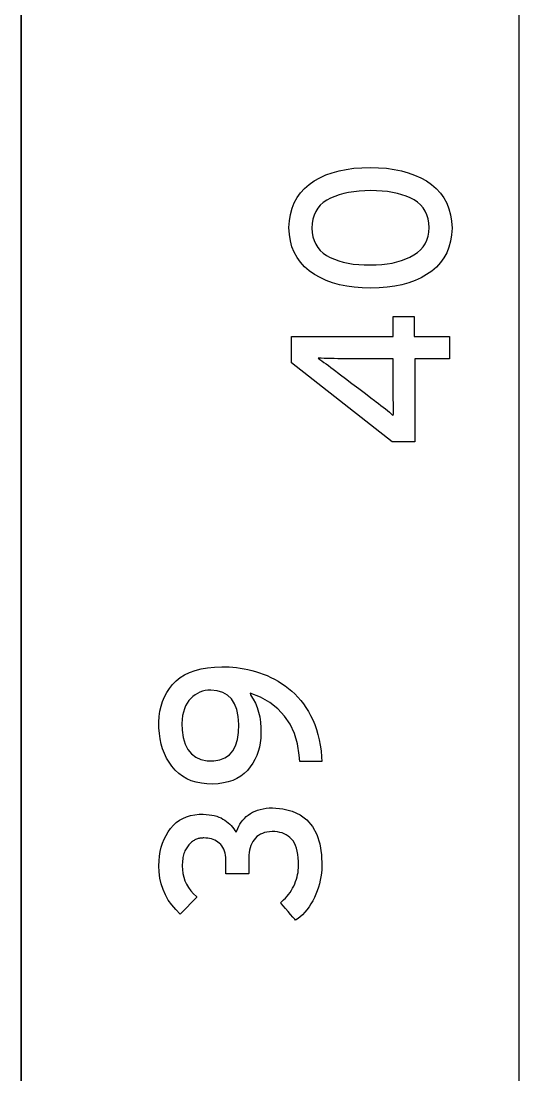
# Model space of a CAD drawing. Extents: x 1 to 47.7, y 0.2 to 35.
# Drawn here: x 37.672 to 37.978, y 15.757 to 16.405 of the extents above; entities that cross this region are included whole.
import ezdxf

# ---------------------------------------------------------------- set-up
doc = ezdxf.new("R2010")
doc.units = 0
doc.header["$MEASUREMENT"] = 0
for name, color, linetype in [('7_1__EMPTY_IO_BOARD_POSITI', 7, 'CONTINUOUS'), ('7_2___8__INDEPENDENT_INPUT', 7, 'CONTINUOUS'), ('7_3___8__OPTOISO_INDEPENDE', 7, 'CONTINUOUS'), ('7_4___24__OPTOISO_INDEPEND', 7, 'CONTINUOUS'), ('7_5___8__INDEPENDENT_INPUT', 7, 'CONTINUOUS'), ('7_6____8__INDEPENDENT_INPU', 7, 'CONTINUOUS'), ('7_7____8__OPTOISO_INDEPEND', 7, 'CONTINUOUS'), ('7_8____8__OPTOISO_INDEPEND', 7, 'CONTINUOUS'), ('8_0_____DWG', 7, 'CONTINUOUS')]:
    doc.layers.add(name, color=color, linetype=linetype)

msp = doc.modelspace()

# ---------------------------------------------------------------- linework, layer by layer
at = {"layer": '7_1__EMPTY_IO_BOARD_POSITI'}
msp.add_lwpolyline([(37.67232, 17.67142), (37.67232, 17.48344), (37.67232, 17.2897), (37.67232, 17.0914), (37.67232, 16.88979), (37.67232, 16.48148), (37.67232, 16.07458), (37.67232, 15.87471), (37.67232, 15.67887)], dxfattribs=at)
at = {"layer": '7_2___8__INDEPENDENT_INPUT'}
msp.add_lwpolyline([(37.67225, 15.68419), (37.67225, 15.82338), (37.67225, 15.96481), (37.67225, 16.25255), (37.67225, 16.54386), (37.67225, 16.83517), (37.67225, 17.12292), (37.67225, 17.26434), (37.67225, 17.40354), (37.67225, 17.54006), (37.67225, 17.67347)], dxfattribs=at)
at = {"layer": '7_3___8__OPTOISO_INDEPENDE'}
msp.add_lwpolyline([(37.67225, 15.68419), (37.67225, 15.82338), (37.67225, 15.96481), (37.67225, 16.25255), (37.67225, 16.54386), (37.67225, 16.83517), (37.67225, 17.12292), (37.67225, 17.26434), (37.67225, 17.40354), (37.67225, 17.54006), (37.67225, 17.67347)], dxfattribs=at)
at = {"layer": '7_4___24__OPTOISO_INDEPEND'}
msp.add_lwpolyline([(37.67225, 15.68419), (37.67225, 15.82338), (37.67225, 15.96481), (37.67225, 16.25255), (37.67225, 16.54386), (37.67225, 16.83517), (37.67225, 17.12292), (37.67225, 17.26434), (37.67225, 17.40354), (37.67225, 17.54006), (37.67225, 17.67347)], dxfattribs=at)
at = {"layer": '7_5___8__INDEPENDENT_INPUT'}
msp.add_lwpolyline([(37.67225, 15.68419), (37.67225, 15.82338), (37.67225, 15.96481), (37.67225, 16.25255), (37.67225, 16.54386), (37.67225, 16.83517), (37.67225, 17.12292), (37.67225, 17.26434), (37.67225, 17.40354), (37.67225, 17.54006), (37.67225, 17.67347)], dxfattribs=at)
at = {"layer": '7_6____8__INDEPENDENT_INPU'}
msp.add_lwpolyline([(37.67225, 15.68419), (37.67225, 15.82338), (37.67225, 15.96481), (37.67225, 16.25255), (37.67225, 16.54386), (37.67225, 16.83517), (37.67225, 17.12292), (37.67225, 17.26434), (37.67225, 17.40354), (37.67225, 17.54006), (37.67225, 17.67347)], dxfattribs=at)
at = {"layer": '7_7____8__OPTOISO_INDEPEND'}
msp.add_lwpolyline([(37.67225, 15.68419), (37.67225, 15.82338), (37.67225, 15.96481), (37.67225, 16.25255), (37.67225, 16.54386), (37.67225, 16.83517), (37.67225, 17.12292), (37.67225, 17.26434), (37.67225, 17.40354), (37.67225, 17.54006), (37.67225, 17.67347)], dxfattribs=at)
at = {"layer": '7_8____8__OPTOISO_INDEPEND'}
msp.add_lwpolyline([(37.67225, 15.68419), (37.67225, 15.82338), (37.67225, 15.96481), (37.67225, 16.25255), (37.67225, 16.54386), (37.67225, 16.83517), (37.67225, 17.12292), (37.67225, 17.26434), (37.67225, 17.40354), (37.67225, 17.54006), (37.67225, 17.67347)], dxfattribs=at)
at = {"layer": '8_0_____DWG'}
for points in [[(37.97843, 16.46214), (37.97843, 16.38706), (37.97843, 16.31125), (37.97843, 16.23473), (37.97843, 16.1575), (37.97843, 16.07958), (37.97843, 16.00098), (37.97843, 15.92172), (37.97843, 15.8418), (37.97843, 15.76123), (37.97843, 15.68003)], [(37.91393, 16.2111), (37.93576, 16.2111), (37.93576, 16.1974), (37.9144, 16.1974), (37.9144, 16.14643), (37.9005, 16.14643), (37.83858, 16.19495), (37.83858, 16.2111), (37.90111, 16.2111), (37.90111, 16.22356), (37.91393, 16.22356), (37.91393, 16.2111)]]:
    msp.add_lwpolyline(points, dxfattribs=at)
for points in [[(37.887, 16.3152), (37.89215, 16.31507), (37.89706, 16.31468), (37.90173, 16.31403), (37.90616, 16.31312), (37.91035, 16.31195), (37.9143, 16.31052), (37.91802, 16.30882), (37.9215, 16.30687), (37.92473, 16.30466), (37.92761, 16.30218), (37.93012, 16.29946), (37.93225, 16.29649), (37.93401, 16.29328), (37.9354, 16.28981), (37.93642, 16.2861), (37.93706, 16.28214), (37.93732, 16.27794), (37.93706, 16.27378), (37.93642, 16.26986), (37.93542, 16.26619), (37.93404, 16.26276), (37.9323, 16.25957), (37.93019, 16.25663), (37.9277, 16.25393), (37.92485, 16.25148), (37.92167, 16.24927), (37.91824, 16.24731), (37.91457, 16.24562), (37.91065, 16.24419), (37.90647, 16.24302), (37.90205, 16.24211), (37.89737, 16.24146), (37.89245, 16.24107), (37.88727, 16.24094), (37.88211, 16.24107), (37.87719, 16.24147), (37.87251, 16.24213), (37.86807, 16.24305), (37.86387, 16.24424), (37.85991, 16.24569), (37.85619, 16.24741), (37.85271, 16.24939), (37.84947, 16.25163), (37.84658, 16.25411), (37.84408, 16.25683), (37.84195, 16.25979), (37.8402, 16.26299), (37.83884, 16.26644), (37.83785, 16.27012), (37.83725, 16.27404), (37.83702, 16.2782), (37.83727, 16.2824), (37.83789, 16.28635), (37.83888, 16.29005), (37.84023, 16.29351), (37.84196, 16.2967), (37.84406, 16.29965), (37.84653, 16.30235), (37.84937, 16.30479), (37.85255, 16.30698), (37.85599, 16.30891), (37.85968, 16.31058), (37.86361, 16.31199), (37.8678, 16.31314), (37.87222, 16.31404), (37.8769, 16.31469), (37.88183, 16.31507)], [(37.88727, 16.30096), (37.88366, 16.30088), (37.88019, 16.30067), (37.87688, 16.3003), (37.87372, 16.29979), (37.87071, 16.29914), (37.86785, 16.29834), (37.86515, 16.29739), (37.8626, 16.2963), (37.86023, 16.29504), (37.85812, 16.29358), (37.85629, 16.29192), (37.85474, 16.29007), (37.85346, 16.28803), (37.85246, 16.2858), (37.85174, 16.28337), (37.8513, 16.28075), (37.85113, 16.27794), (37.85129, 16.27517), (37.85173, 16.27259), (37.85245, 16.2702), (37.85343, 16.268), (37.85469, 16.26599), (37.85622, 16.26416), (37.85803, 16.26253), (37.86011, 16.26109), (37.86244, 16.25983), (37.86493, 16.25871), (37.8676, 16.25774), (37.87042, 16.25693), (37.87341, 16.25627), (37.87657, 16.25577), (37.87988, 16.25542), (37.88336, 16.25522), (37.887, 16.25518), (37.8906, 16.25526), (37.89405, 16.25549), (37.89733, 16.25587), (37.90046, 16.2564), (37.90344, 16.25709), (37.90626, 16.25793), (37.90892, 16.25892), (37.91143, 16.26007), (37.91382, 16.26136), (37.91599, 16.26281), (37.91788, 16.26445), (37.91949, 16.26628), (37.92081, 16.26829), (37.92184, 16.27049), (37.92259, 16.27287), (37.92305, 16.27544), (37.92322, 16.2782), (37.92305, 16.28101), (37.92259, 16.28363), (37.92186, 16.28604), (37.92084, 16.28826), (37.91954, 16.29029), (37.91796, 16.29212), (37.91609, 16.29375), (37.91394, 16.29519), (37.91158, 16.29642), (37.9091, 16.29748), (37.90647, 16.2984), (37.90367, 16.29918), (37.90071, 16.29982), (37.89759, 16.30032), (37.89431, 16.30067), (37.89087, 16.30089)], [(37.85494, 16.19779), (37.85607, 16.197), (37.85726, 16.19615), (37.85852, 16.19525), (37.85984, 16.19429), (37.86123, 16.19326), (37.86269, 16.19219), (37.8642, 16.19105), (37.86578, 16.18986), (37.8668, 16.18909), (37.86866, 16.18768), (37.8718, 16.1853), (37.87572, 16.18233), (37.87995, 16.17912), (37.884, 16.17605), (37.88741, 16.17346), (37.88969, 16.17173), (37.8906, 16.17104), (37.89213, 16.16987), (37.89358, 16.16874), (37.89497, 16.16764), (37.8963, 16.16657), (37.89756, 16.16553), (37.89876, 16.16452), (37.89989, 16.16355), (37.90095, 16.1626), (37.90124, 16.16345), (37.90124, 16.16505), (37.90123, 16.16672), (37.90122, 16.16846), (37.9012, 16.17025), (37.90118, 16.17212), (37.90116, 16.17405), (37.90113, 16.17604), (37.90111, 16.17757), (37.90111, 16.17875), (37.90111, 16.1811), (37.90111, 16.18422), (37.90111, 16.18771), (37.90111, 16.19116), (37.90111, 16.1942), (37.90111, 16.1964), (37.90111, 16.19738), (37.90029, 16.1974), (37.89758, 16.1974), (37.89354, 16.1974), (37.88872, 16.1974), (37.8837, 16.1974), (37.87905, 16.1974), (37.87533, 16.1974), (37.87311, 16.1974), (37.87169, 16.19742), (37.8693, 16.19745), (37.86699, 16.19749), (37.86477, 16.19754), (37.86264, 16.19758), (37.86059, 16.19763), (37.85862, 16.19768), (37.85674, 16.19774)], [(37.79575, 16.00795), (37.79797, 16.00791), (37.80022, 16.0078), (37.80248, 16.00762), (37.80477, 16.00737), (37.80707, 16.00705), (37.8094, 16.00666), (37.81174, 16.00619), (37.81411, 16.00566), (37.81649, 16.00504), (37.81887, 16.00427), (37.82121, 16.00341), (37.82353, 16.00245), (37.82581, 16.00139), (37.82807, 16.00022), (37.83029, 15.99896), (37.83249, 15.99759), (37.83465, 15.99613), (37.83676, 15.99458), (37.83876, 15.99293), (37.84068, 15.99116), (37.84252, 15.98925), (37.84426, 15.98723), (37.84591, 15.98508), (37.84748, 15.9828), (37.84896, 15.9804), (37.85035, 15.97787), (37.85166, 15.97519), (37.85284, 15.97236), (37.85389, 15.96939), (37.8548, 15.96629), (37.85558, 15.96304), (37.85622, 15.95966), (37.85673, 15.95614), (37.8571, 15.95248), (37.85727, 15.94957), (37.85655, 15.94957), (37.85506, 15.94957), (37.85303, 15.94957), (37.85072, 15.94957), (37.84839, 15.94957), (37.84627, 15.94957), (37.84463, 15.94957), (37.84371, 15.94957), (37.84333, 15.95357), (37.84224, 15.96051), (37.84037, 15.96683), (37.83774, 15.97253), (37.83434, 15.97761), (37.83018, 15.98207), (37.82524, 15.98591), (37.81953, 15.98912), (37.81306, 15.99172), (37.81347, 15.9903), (37.815, 15.98803), (37.81633, 15.98557), (37.81744, 15.98291), (37.81833, 15.98006), (37.81902, 15.97702), (37.81949, 15.97379), (37.81974, 15.97036), (37.81979, 15.96685), (37.81966, 15.96393), (37.81933, 15.9611), (37.81881, 15.95838), (37.81808, 15.95576), (37.81715, 15.95324), (37.81602, 15.95082), (37.8147, 15.9485), (37.81317, 15.94628), (37.81145, 15.94417), (37.80951, 15.94227), (37.80737, 15.94061), (37.80502, 15.9392), (37.80247, 15.93802), (37.7997, 15.93709), (37.79673, 15.9364), (37.79355, 15.93595), (37.79016, 15.93574), (37.78657, 15.93583), (37.78314, 15.93621), (37.77992, 15.93688), (37.77691, 15.93782), (37.77412, 15.93903), (37.77154, 15.94053), (37.76917, 15.9423), (37.76701, 15.94435), (37.76506, 15.94667), (37.7633, 15.94912), (37.76175, 15.95171), (37.76043, 15.95445), (37.75931, 15.95733), (37.75842, 15.96036), (37.75774, 15.96354), (37.75728, 15.96687), (37.75704, 15.97035), (37.75702, 15.97391), (37.75723, 15.97731), (37.75768, 15.98057), (37.75837, 15.98368), (37.7593, 15.98664), (37.76047, 15.98945), (37.76187, 15.99211), (37.76352, 15.99463), (37.7654, 15.997), (37.76756, 15.99922), (37.77003, 16.00122), (37.7728, 16.00295), (37.77587, 16.00443), (37.77924, 16.00565), (37.78291, 16.00661), (37.78689, 16.00731), (37.79117, 16.00776)], [(37.78894, 15.99357), (37.78716, 15.99349), (37.78546, 15.99325), (37.78382, 15.99285), (37.78225, 15.99229), (37.78075, 15.99157), (37.77931, 15.99069), (37.77795, 15.98965), (37.77666, 15.98845), (37.77545, 15.98709), (37.77438, 15.98557), (37.77346, 15.98388), (37.7727, 15.98204), (37.77208, 15.98004), (37.77161, 15.97787), (37.77129, 15.97555), (37.77113, 15.97307), (37.77126, 15.96894), (37.77192, 15.9643), (37.77309, 15.96031), (37.77477, 15.95697), (37.77696, 15.95428), (37.77966, 15.95224), (37.78288, 15.95084), (37.7866, 15.9501), (37.79071, 15.95004), (37.79443, 15.95066), (37.79764, 15.9519), (37.80034, 15.95377), (37.80251, 15.95625), (37.80418, 15.95936), (37.80533, 15.96309), (37.80596, 15.96744), (37.80609, 15.97242), (37.80573, 15.97729), (37.80486, 15.98153), (37.80349, 15.98513), (37.8016, 15.98809), (37.7992, 15.99042), (37.79629, 15.99211), (37.79287, 15.99316)], [(37.82688, 15.92112), (37.83332, 15.92056), (37.839, 15.91913), (37.84391, 15.91683), (37.84805, 15.91366), (37.85143, 15.90961), (37.85405, 15.90469), (37.8559, 15.8989), (37.85698, 15.89223), (37.85729, 15.8855), (37.85718, 15.88321), (37.85697, 15.88096), (37.85666, 15.87873), (37.85625, 15.87652), (37.85574, 15.87434), (37.85513, 15.87218), (37.85442, 15.87005), (37.85361, 15.86794), (37.85269, 15.86586), (37.85166, 15.86385), (37.85055, 15.86194), (37.84936, 15.86013), (37.84808, 15.85842), (37.84672, 15.85682), (37.84527, 15.85532), (37.84375, 15.85392), (37.84214, 15.85262), (37.84112, 15.852), (37.84053, 15.85268), (37.83945, 15.85392), (37.83805, 15.85553), (37.83648, 15.85732), (37.83491, 15.85912), (37.83351, 15.86072), (37.83243, 15.86196), (37.83184, 15.86264), (37.83248, 15.86331), (37.83366, 15.86439), (37.83478, 15.8655), (37.83582, 15.86666), (37.83679, 15.86785), (37.83769, 15.86907), (37.83852, 15.87034), (37.83927, 15.87163), (37.83996, 15.87297), (37.84057, 15.87436), (37.84112, 15.87576), (37.84159, 15.87716), (37.84199, 15.87857), (37.84232, 15.87998), (37.84257, 15.88139), (37.84276, 15.88281), (37.84288, 15.88423), (37.84292, 15.88565), (37.84288, 15.88798), (37.84273, 15.8903), (37.84247, 15.89246), (37.8421, 15.89445), (37.84162, 15.89627), (37.84103, 15.89793), (37.84032, 15.89941), (37.83951, 15.90073), (37.83858, 15.90188), (37.8376, 15.90286), (37.83653, 15.90373), (37.83538, 15.90447), (37.83414, 15.9051), (37.83281, 15.90562), (37.83139, 15.90601), (37.82989, 15.90629), (37.82831, 15.90645), (37.82663, 15.90649), (37.825, 15.90638), (37.82346, 15.90617), (37.82202, 15.90583), (37.82068, 15.90539), (37.81944, 15.90483), (37.81831, 15.90415), (37.81727, 15.90337), (37.81633, 15.90246), (37.81551, 15.90144), (37.8148, 15.90031), (37.81417, 15.89912), (37.81364, 15.89784), (37.81319, 15.89649), (37.81283, 15.89507), (37.81256, 15.89358), (37.81238, 15.89201), (37.81228, 15.89036), (37.81227, 15.88933), (37.81227, 15.88878), (37.81227, 15.88777), (37.81227, 15.88645), (37.81227, 15.88498), (37.81227, 15.88351), (37.81227, 15.8822), (37.81227, 15.88119), (37.81227, 15.88063), (37.8121, 15.88057), (37.81109, 15.88057), (37.80939, 15.88057), (37.80724, 15.88057), (37.80488, 15.88057), (37.80255, 15.88057), (37.8005, 15.88057), (37.79897, 15.88057), (37.79821, 15.88057), (37.79816, 15.88074), (37.79816, 15.88143), (37.79816, 15.88252), (37.79816, 15.88388), (37.79816, 15.88534), (37.79816, 15.88676), (37.79816, 15.88799), (37.79816, 15.88887), (37.79816, 15.88926), (37.79813, 15.89054), (37.79799, 15.89194), (37.79775, 15.89325), (37.79741, 15.89448), (37.79696, 15.89563), (37.79641, 15.89669), (37.79576, 15.89766), (37.79501, 15.89855), (37.79415, 15.89935), (37.79326, 15.90003), (37.79234, 15.90063), (37.79137, 15.90116), (37.79035, 15.90159), (37.78929, 15.90195), (37.78819, 15.90223), (37.78705, 15.90242), (37.78586, 15.90253), (37.78474, 15.90256), (37.78425, 15.90255), (37.78377, 15.90252), (37.78327, 15.90248), (37.78277, 15.90242), (37.78226, 15.90234), (37.78174, 15.90225), (37.78122, 15.90214), (37.78069, 15.90201), (37.78015, 15.90185), (37.77962, 15.90162), (37.7791, 15.90136), (37.7786, 15.90107), (37.7781, 15.90076), (37.77762, 15.90041), (37.77715, 15.90004), (37.77669, 15.89964), (37.77625, 15.89921), (37.7758, 15.89875), (37.77535, 15.89826), (37.77491, 15.89774), (37.7745, 15.89718), (37.7741, 15.89658), (37.77373, 15.89596), (37.77337, 15.8953), (37.77304, 15.8946), (37.77272, 15.89388), (37.77244, 15.8931), (37.7722, 15.89226), (37.77199, 15.89138), (37.77181, 15.89046), (37.77166, 15.88949), (37.77154, 15.88847), (37.77146, 15.88741), (37.7714, 15.8863), (37.77138, 15.88514), (37.77145, 15.88307), (37.77175, 15.8807), (37.77228, 15.87842), (37.77303, 15.87622), (37.77401, 15.8741), (37.7752, 15.87206), (37.77663, 15.87011), (37.77828, 15.86824), (37.78015, 15.86645), (37.78017, 15.86592), (37.77927, 15.86501), (37.77792, 15.86363), (37.77629, 15.86198), (37.77455, 15.86021), (37.77289, 15.85853), (37.77149, 15.8571), (37.77052, 15.85611), (37.77016, 15.85574), (37.76738, 15.85845), (37.76493, 15.86132), (37.76281, 15.86433), (37.76102, 15.8675), (37.75956, 15.87082), (37.75843, 15.87428), (37.75762, 15.8779), (37.75715, 15.88167), (37.757, 15.88547), (37.75711, 15.88849), (37.7574, 15.8914), (37.75785, 15.89419), (37.75848, 15.89686), (37.75929, 15.89941), (37.76026, 15.90185), (37.76141, 15.90417), (37.76273, 15.90637), (37.76423, 15.90846), (37.7659, 15.91034), (37.76771, 15.912), (37.76968, 15.91342), (37.7718, 15.91462), (37.77406, 15.9156), (37.77648, 15.91634), (37.77905, 15.91686), (37.78177, 15.91715), (37.78422, 15.91718), (37.78607, 15.91707), (37.78783, 15.91688), (37.7895, 15.91662), (37.79107, 15.91629), (37.79255, 15.91589), (37.79393, 15.91541), (37.79522, 15.91486), (37.79641, 15.91423), (37.79752, 15.91352), (37.79858, 15.91275), (37.79959, 15.91193), (37.80054, 15.91107), (37.80143, 15.91016), (37.80227, 15.90921), (37.80305, 15.90821), (37.80378, 15.90717), (37.80445, 15.90608), (37.80495, 15.90686), (37.80549, 15.90833), (37.80612, 15.90973), (37.80685, 15.91106), (37.80768, 15.91232), (37.8086, 15.91351), (37.80963, 15.91463), (37.81076, 15.91568), (37.81198, 15.91665), (37.81327, 15.91756), (37.81465, 15.91837), (37.81612, 15.91907), (37.81768, 15.91967), (37.81934, 15.92016), (37.82109, 15.92056), (37.82293, 15.92085), (37.82486, 15.92103)]]:
    msp.add_lwpolyline(points, close=True, dxfattribs=at)

doc.saveas('drawing.dxf')
